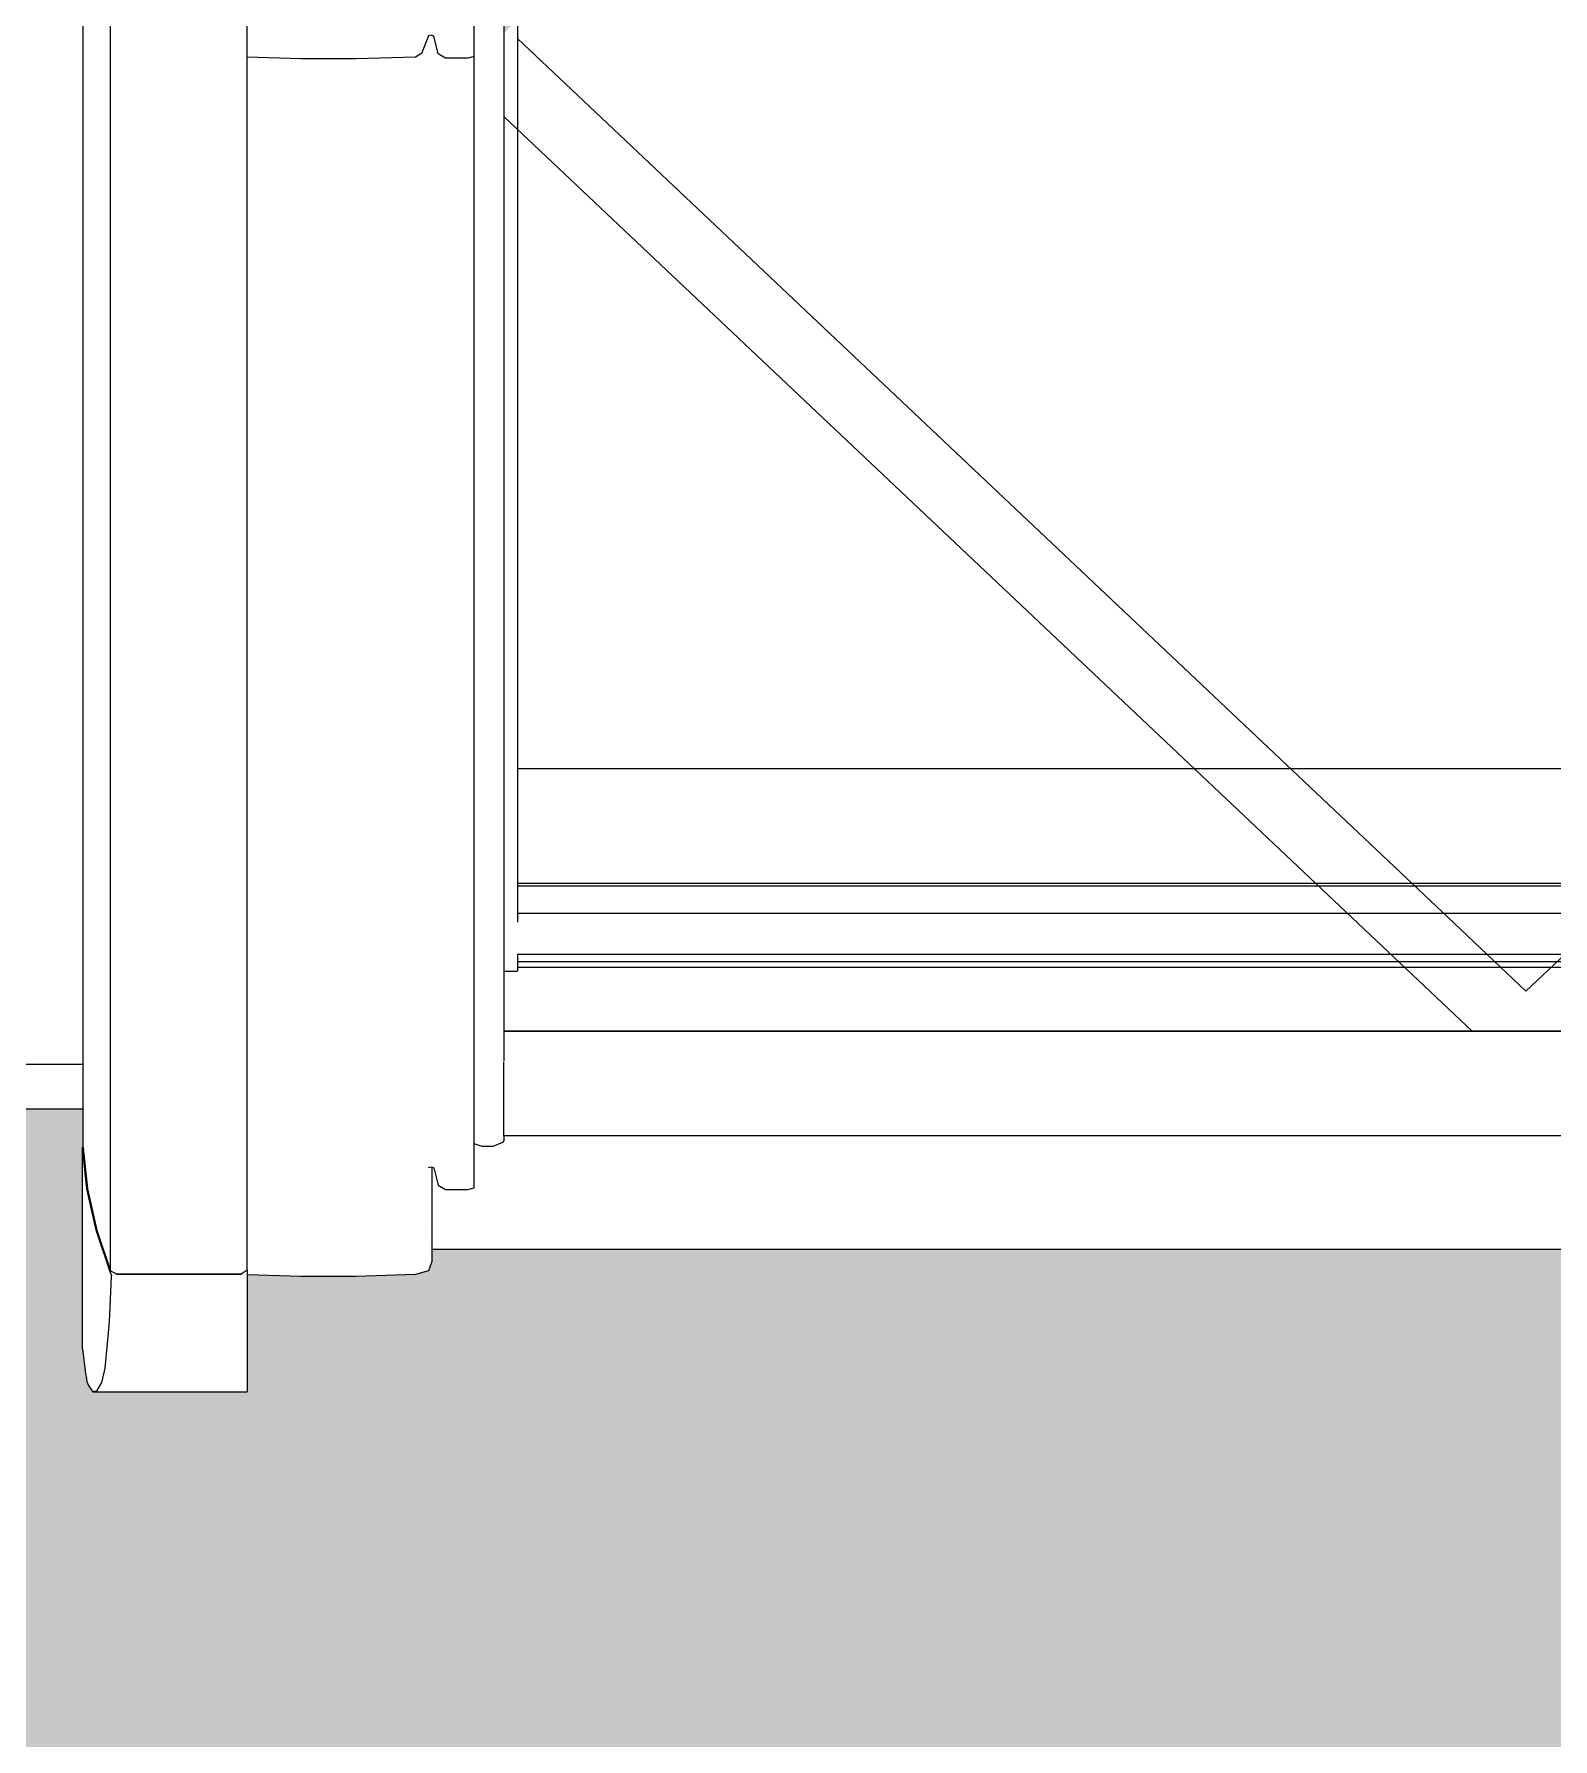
# Model space of a CAD drawing. Header units: metres. Extents: x -208 to 1512, y -277 to 123.
# Drawn here: x 827.184 to 827.632, y -12.988 to -12.486 of the extents above; entities that cross this region are included whole.
import ezdxf

# ---------------------------------------------------------------- set-up
doc = ezdxf.new("R2010")
doc.units = ezdxf.units.M
doc.header["$MEASUREMENT"] = 0
doc.linetypes.add('Wipeout_Contour', pattern=[1, 0, -1])
for name, color, linetype in [('325 Dachfenster', 7, 'Continuous'), ('330 Dachaufbau', 7, 'Continuous'), ('918 Lageplan Beschriftung.x', 7, 'Continuous')]:
    doc.layers.add(name, color=color, linetype=linetype)

# ---------------------------------------------------------------- blocks, each defined once
blk = doc.blocks.new('Dachfläche_65_5', base_point=(831.51728, -10.4))
at = {"layer": '330 Dachaufbau', "linetype": 'Continuous', "lineweight": 0, "true_color": 0x000000}
h = blk.add_hatch(color=18, dxfattribs=at)
h.paths.add_polyline_path([(831.51728, -13.58499), (828.57228, -13.58499), (828.57228, -11.155), (831.51728, -11.155), (831.51728, -10.4), (825.29541, -10.4), (825.31254, -15.07), (826.27442, -15.07), (826.27442, -14.22801), (828.02442, -14.22801), (828.02442, -15.07), (828.70279, -15.07), (828.70279, -14.22801), (830.45279, -14.22801), (830.45279, -15.07), (831.51728, -15.07)])
h.paths.add_polyline_path([(826.32035, -12.8025), (826.32035, -11.20127), (828.02035, -11.20127), (828.02035, -12.8025)], flags=0)
at = {"color": 254, "linetype": 'Wipeout_Contour', "lineweight": 0, "ltscale": 3309.07405}
blk.add_wipeout([(828.02035, -12.72472), (826.32035, -12.72472), (826.32035, -12.7424), (828.02035, -12.7424)], dxfattribs=at).dxf.layer = '330 Dachaufbau'
at = {"color": 254, "linetype": 'Wipeout_Contour', "lineweight": 0, "ltscale": 3309.077542}
blk.add_wipeout([(828.02035, -12.77776), (826.32035, -12.77776), (826.32035, -12.8025), (828.02035, -12.8025)], dxfattribs=at).dxf.layer = '330 Dachaufbau'
at = {"layer": '330 Dachaufbau', "color": 7, "linetype": 'Continuous', "lineweight": 18, "flags": 128}
for points in [[(828.02035, -12.72472), (826.32035, -12.72472)], [(826.32035, -12.8025), (828.02035, -12.8025)]]:
    blk.add_lwpolyline(points, dxfattribs=at)
at = {"color": 254, "linetype": 'Wipeout_Contour', "lineweight": 0, "ltscale": 3309.075686}
blk.add_wipeout([(828.02035, -12.7424), (826.32035, -12.7424), (826.32035, -12.77776), (828.02035, -12.77776)], dxfattribs=at).dxf.layer = '330 Dachaufbau'
blk = doc.blocks.new('VELUX SlopeRoofBundle[46]_5', base_point=(825.25728, 0))
at = {"color": 254, "linetype": 'Wipeout_Contour', "lineweight": 0, "ltscale": 8275.099876}
blk.add_wipeout([(827.16963, -12.24358), (827.16963, -12.77844), (827.18413, -12.77844), (827.18413, -12.16135), (827.17175, -12.16135), (827.17173, -12.20866), (827.17173, -12.22463), (827.17043, -12.23853), (827.16983, -12.24168), (827.16983, -12.2417)], dxfattribs=at).dxf.layer = '325 Dachfenster'
at = {"color": 254, "linetype": 'Wipeout_Contour', "lineweight": 0, "ltscale": 3309.391866}
blk.add_wipeout([(827.24693, -12.4924), (827.26283, -12.49291), (827.26283, -12.30851), (827.24693, -12.30851)], dxfattribs=at).dxf.layer = '325 Dachfenster'
at = {"color": 254, "linetype": 'Wipeout_Contour', "lineweight": 0, "ltscale": 3309.56953}
blk.add_wipeout([(827.30043, -12.30851), (827.29843, -12.30851), (827.29843, -12.49129), (827.30043, -12.48613)], dxfattribs=at).dxf.layer = '325 Dachfenster'
at = {"color": 254, "linetype": 'Wipeout_Contour', "lineweight": 0, "ltscale": 3309.607276}
blk.add_wipeout([(827.30543, -12.30851), (827.30543, -12.49263), (827.31203, -12.49263), (827.31203, -12.30851)], dxfattribs=at).dxf.layer = '325 Dachfenster'
at = {"color": 254, "linetype": 'Wipeout_Contour', "lineweight": 0, "ltscale": 3310.891796}
blk.add_wipeout([(827.32273, -12.77972), (827.92553, -12.77972), (827.92553, -12.77965), (827.32273, -12.77965)], dxfattribs=at).dxf.layer = '325 Dachfenster'
at = {"color": 254, "linetype": 'Wipeout_Contour', "lineweight": 0, "ltscale": 4136.412823}
blk.add_wipeout([(827.19843, -12.81389), (827.19843, -12.8733), (827.1992, -12.87979), (827.19973, -12.88296), (827.19973, -12.82613)], dxfattribs=at).dxf.layer = '325 Dachfenster'
at = {"color": 254, "linetype": 'Wipeout_Contour', "lineweight": 0, "ltscale": 2482.702343}
blk.add_wipeout([(827.30143, -12.84756), (827.30043, -12.85023), (827.30043, -12.85032)], dxfattribs=at).dxf.layer = '325 Dachfenster'
at = {"color": 254, "linetype": 'Wipeout_Contour', "lineweight": 0, "ltscale": 3309.562375}
blk.add_wipeout([(827.29843, -12.30851), (827.29663, -12.30851), (827.29663, -12.49235), (827.29843, -12.49129)], dxfattribs=at).dxf.layer = '325 Dachfenster'
at = {"color": 254, "linetype": 'Wipeout_Contour', "lineweight": 0, "ltscale": 3309.589784}
blk.add_wipeout([(827.30543, -12.30851), (827.30333, -12.30851), (827.30333, -12.49136), (827.30543, -12.49263)], dxfattribs=at).dxf.layer = '325 Dachfenster'
at = {"color": 254, "linetype": 'Wipeout_Contour', "lineweight": 0, "ltscale": 3309.624233}
blk.add_wipeout([(827.31393, -12.30851), (827.31203, -12.30851), (827.31203, -12.49263), (827.31393, -12.49214)], dxfattribs=at).dxf.layer = '325 Dachfenster'
at = {"color": 254, "linetype": 'Wipeout_Contour', "lineweight": 0, "ltscale": 4135.965899}
blk.add_wipeout([(827.18413, -12.77844), (827.18413, -12.78939), (827.19863, -12.78939), (827.19863, -12.78886), (827.19863, -12.77844)], dxfattribs=at).dxf.layer = '325 Dachfenster'
at = {"color": 254, "linetype": 'Wipeout_Contour', "lineweight": 0, "ltscale": 3310.891966}
blk.add_wipeout([(827.32273, -12.77972), (827.32273, -12.78516), (827.92553, -12.78516), (827.92553, -12.77972)], dxfattribs=at).dxf.layer = '325 Dachfenster'
at = {"color": 254, "linetype": 'Wipeout_Contour', "lineweight": 0, "ltscale": 4964.04869}
blk.add_wipeout([(827.20243, -12.8383), (827.19973, -12.82613), (827.19973, -12.88296), (827.20013, -12.88408), (827.20143, -12.88593), (827.20243, -12.88563)], dxfattribs=at).dxf.layer = '325 Dachfenster'
at = {"color": 254, "linetype": 'Wipeout_Contour', "lineweight": 0, "ltscale": 8270.354972}
blk.add_wipeout([(827.18413, -12.77844), (827.19863, -12.77844), (827.19863, -12.24358), (827.19843, -12.2417), (827.19843, -12.24168), (827.19783, -12.23853), (827.19653, -12.22463), (827.19653, -12.20866), (827.19651, -12.16135), (827.18413, -12.16135)], dxfattribs=at).dxf.layer = '325 Dachfenster'
at = {"color": 254, "linetype": 'Wipeout_Contour', "lineweight": 0, "ltscale": 3309.523646}
blk.add_wipeout([(827.29663, -12.30851), (827.27903, -12.30851), (827.27903, -12.49291), (827.29663, -12.49235)], dxfattribs=at).dxf.layer = '325 Dachfenster'
at = {"color": 254, "linetype": 'Wipeout_Contour', "lineweight": 0, "ltscale": 3309.575469}
blk.add_wipeout([(827.30123, -12.30851), (827.30043, -12.30851), (827.30043, -12.48613), (827.30123, -12.48591)], dxfattribs=at).dxf.layer = '325 Dachfenster'
at = {"color": 254, "linetype": 'Wipeout_Contour', "lineweight": 0, "ltscale": 3309.639735}
blk.add_wipeout([(827.31203, -12.82632), (827.31393, -12.82582), (827.31393, -12.49214), (827.31203, -12.49263)], dxfattribs=at).dxf.layer = '325 Dachfenster'
at = {"color": 254, "linetype": 'Wipeout_Contour', "lineweight": 0, "ltscale": 3310.892198}
blk.add_wipeout([(827.32273, -12.78651), (827.92553, -12.78651), (827.92553, -12.78587), (827.32273, -12.78587)], dxfattribs=at).dxf.layer = '325 Dachfenster'
at = {"color": 254, "linetype": 'Wipeout_Contour', "lineweight": 0, "ltscale": 6618.320128}
blk.add_wipeout([(827.20243, -12.8383), (827.20243, -12.88563), (827.20273, -12.88558), (827.20414, -12.88323), (827.2051, -12.87902), (827.20631, -12.8665), (827.20643, -12.8633), (827.20643, -12.85025)], dxfattribs=at).dxf.layer = '325 Dachfenster'
at = {"color": 254, "linetype": 'Wipeout_Contour', "lineweight": 0, "ltscale": 3309.45611}
blk.add_wipeout([(827.27903, -12.30851), (827.26283, -12.30851), (827.26283, -12.49291), (827.27903, -12.49291)], dxfattribs=at).dxf.layer = '325 Dachfenster'
at = {"color": 254, "linetype": 'Wipeout_Contour', "lineweight": 0, "ltscale": 3309.578664}
blk.add_wipeout([(827.30203, -12.30851), (827.30123, -12.30851), (827.30123, -12.48591), (827.30203, -12.4862)], dxfattribs=at).dxf.layer = '325 Dachfenster'
at = {"color": 254, "linetype": 'Wipeout_Contour', "lineweight": 0, "ltscale": 3309.277573}
blk.add_wipeout([(827.20631, -12.8665), (827.2051, -12.87902), (827.24693, -12.87902), (827.24693, -12.8665)], dxfattribs=at).dxf.layer = '325 Dachfenster'
at = {"color": 254, "linetype": 'Wipeout_Contour', "lineweight": 0, "ltscale": 4137.047244}
blk.add_wipeout([(827.20143, -12.88593), (827.24693, -12.88593), (827.24693, -12.88558), (827.20273, -12.88558), (827.20243, -12.88563)], dxfattribs=at).dxf.layer = '325 Dachfenster'
at = {"color": 254, "linetype": 'Wipeout_Contour', "lineweight": 0, "ltscale": 3309.582531}
blk.add_wipeout([(827.30333, -12.30851), (827.30203, -12.30851), (827.30203, -12.4862), (827.30333, -12.49136)], dxfattribs=at).dxf.layer = '325 Dachfenster'
at = {"color": 254, "linetype": 'Wipeout_Contour', "lineweight": 0, "ltscale": 3309.407643}
blk.add_wipeout([(827.24693, -12.4924), (827.24693, -12.82612), (827.26283, -12.82663), (827.26283, -12.49291)], dxfattribs=at).dxf.layer = '325 Dachfenster'
at = {"color": 254, "linetype": 'Wipeout_Contour', "lineweight": 0, "ltscale": 3309.270838}
blk.add_wipeout([(827.20273, -12.88558), (827.24693, -12.88558), (827.24693, -12.88323), (827.20414, -12.88323)], dxfattribs=at).dxf.layer = '325 Dachfenster'
at = {"layer": '325 Dachfenster', "linetype": 'Continuous', "lineweight": 0, "flags": 128}
blk.add_lwpolyline([(827.20143, -12.88593), (827.24693, -12.88593)], dxfattribs=at)
at = {"color": 254, "linetype": 'Wipeout_Contour', "lineweight": 0, "ltscale": 3309.585566}
blk.add_wipeout([(827.29843, -12.82501), (827.30043, -12.81985), (827.30043, -12.48613), (827.29843, -12.49129)], dxfattribs=at).dxf.layer = '325 Dachfenster'
at = {"color": 254, "linetype": 'Wipeout_Contour', "lineweight": 0, "ltscale": 3309.282341}
blk.add_wipeout([(827.2051, -12.87902), (827.20414, -12.88323), (827.24693, -12.88323), (827.24693, -12.87902)], dxfattribs=at).dxf.layer = '325 Dachfenster'
at = {"color": 254, "linetype": 'Wipeout_Contour', "lineweight": 0, "ltscale": 3309.57817}
blk.add_wipeout([(827.29663, -12.82607), (827.29843, -12.82501), (827.29843, -12.49129), (827.29663, -12.49235)], dxfattribs=at).dxf.layer = '325 Dachfenster'
at = {"color": 254, "linetype": 'Wipeout_Contour', "lineweight": 0, "ltscale": 4965.156519}
blk.add_wipeout([(827.30123, -12.48591), (827.30043, -12.48613), (827.30043, -12.81985), (827.30053, -12.81982), (827.30053, -12.81978), (827.30123, -12.8196)], dxfattribs=at).dxf.layer = '325 Dachfenster'
at = {"color": 254, "linetype": 'Wipeout_Contour', "lineweight": 0, "ltscale": 3309.539426}
blk.add_wipeout([(827.27903, -12.82663), (827.29663, -12.82607), (827.29663, -12.49235), (827.27903, -12.49291)], dxfattribs=at).dxf.layer = '325 Dachfenster'
at = {"layer": '325 Dachfenster', "linetype": 'Continuous', "lineweight": 0, "flags": 128}
blk.add_lwpolyline([(827.29843, -12.49129), (827.29663, -12.49235)], dxfattribs=at)
at = {"color": 254, "linetype": 'Wipeout_Contour', "lineweight": 0, "ltscale": 3309.594211}
blk.add_wipeout([(827.30123, -12.48591), (827.30123, -12.8196), (827.30203, -12.81988), (827.30203, -12.4862)], dxfattribs=at).dxf.layer = '325 Dachfenster'
at = {"color": 254, "linetype": 'Wipeout_Contour', "lineweight": 0, "ltscale": 3309.471855}
blk.add_wipeout([(827.26283, -12.49291), (827.26283, -12.82663), (827.27903, -12.82663), (827.27903, -12.49291)], dxfattribs=at).dxf.layer = '325 Dachfenster'
at = {"color": 254, "linetype": 'Wipeout_Contour', "lineweight": 0, "ltscale": 3309.598609}
blk.add_wipeout([(827.30203, -12.4862), (827.30203, -12.81988), (827.30333, -12.82504), (827.30333, -12.49136)], dxfattribs=at).dxf.layer = '325 Dachfenster'
at = {"color": 254, "linetype": 'Wipeout_Contour', "lineweight": 0, "ltscale": 3309.418614}
blk.add_wipeout([(827.24693, -12.82612), (827.24693, -12.85143), (827.26283, -12.85195), (827.26283, -12.82663)], dxfattribs=at).dxf.layer = '325 Dachfenster'
at = {"layer": '325 Dachfenster', "linetype": 'Continuous', "lineweight": 0, "flags": 128}
for points in [[(827.30043, -12.48613), (827.29843, -12.49129)], [(827.30123, -12.48591), (827.30043, -12.48613)], [(827.30203, -12.4862), (827.30123, -12.48591)]]:
    blk.add_lwpolyline(points, dxfattribs=at)
at = {"color": 254, "linetype": 'Wipeout_Contour', "lineweight": 0, "ltscale": 3309.605618}
blk.add_wipeout([(827.30333, -12.82504), (827.30543, -12.82632), (827.30543, -12.49263), (827.30333, -12.49136)], dxfattribs=at).dxf.layer = '325 Dachfenster'
at = {"color": 254, "linetype": 'Wipeout_Contour', "lineweight": 0, "ltscale": 11585.478773}
blk.add_wipeout([(827.19843, -12.81389), (827.19973, -12.82613), (827.20243, -12.8383), (827.20643, -12.85025), (827.20685, -12.85136), (827.24693, -12.85136), (827.24693, -12.84996), (827.24523, -12.85121), (827.20843, -12.85121), (827.20663, -12.85025), (827.20263, -12.8383), (827.19993, -12.82613), (827.19863, -12.81389), (827.19863, -12.81374)], dxfattribs=at).dxf.layer = '325 Dachfenster'
at = {"color": 254, "linetype": 'Wipeout_Contour', "lineweight": 0, "ltscale": 3309.482846}
blk.add_wipeout([(827.26283, -12.85195), (827.27903, -12.85195), (827.27903, -12.82663), (827.26283, -12.82663)], dxfattribs=at).dxf.layer = '325 Dachfenster'
at = {"color": 254, "linetype": 'Wipeout_Contour', "lineweight": 0, "ltscale": 4136.046985}
blk.add_wipeout([(827.19993, -12.25484), (827.19993, -12.82613), (827.20263, -12.8383), (827.20263, -12.26671), (827.20243, -12.26611)], dxfattribs=at).dxf.layer = '325 Dachfenster'
at = {"color": 254, "linetype": 'Wipeout_Contour', "lineweight": 0, "ltscale": 3309.623088}
blk.add_wipeout([(827.30543, -12.82632), (827.31203, -12.82632), (827.31203, -12.49263), (827.30543, -12.49263)], dxfattribs=at).dxf.layer = '325 Dachfenster'
at = {"color": 254, "linetype": 'Wipeout_Contour', "lineweight": 0, "ltscale": 3309.550394}
blk.add_wipeout([(827.29663, -12.82607), (827.27903, -12.82663), (827.27903, -12.85195), (827.29663, -12.85138)], dxfattribs=at).dxf.layer = '325 Dachfenster'
at = {"color": 254, "linetype": 'Wipeout_Contour', "lineweight": 0, "ltscale": 4137.099765}
blk.add_wipeout([(827.20631, -12.8665), (827.24693, -12.8665), (827.24693, -12.85178), (827.20694, -12.85178), (827.20643, -12.8633)], dxfattribs=at).dxf.layer = '325 Dachfenster'
at = {"layer": '325 Dachfenster', "linetype": 'Continuous', "lineweight": 0, "flags": 128}
for points in [[(827.30333, -12.49136), (827.30203, -12.4862)], [(827.30543, -12.49263), (827.30333, -12.49136)]]:
    blk.add_lwpolyline(points, dxfattribs=at)
at = {"color": 254, "linetype": 'Wipeout_Contour', "lineweight": 0, "ltscale": 4136.115115}
blk.add_wipeout([(827.19973, -12.25394), (827.19863, -12.24358), (827.19863, -12.81389), (827.19993, -12.82613), (827.19993, -12.25484)], dxfattribs=at).dxf.layer = '325 Dachfenster'
at = {"color": 254, "linetype": 'Wipeout_Contour', "lineweight": 0, "ltscale": 2482.700198}
blk.add_wipeout([(827.30043, -12.85032), (827.29663, -12.82607), (827.29663, -12.85138)], dxfattribs=at).dxf.layer = '325 Dachfenster'
at = {"color": 254, "linetype": 'Wipeout_Contour', "lineweight": 0, "ltscale": 3309.380859}
blk.add_wipeout([(827.20643, -12.85025), (827.20643, -12.8633), (827.20694, -12.85178), (827.20685, -12.85136)], dxfattribs=at).dxf.layer = '325 Dachfenster'
at = {"layer": '325 Dachfenster', "linetype": 'Continuous', "lineweight": 0, "flags": 128}
for points in [[(827.19863, -12.81389), (827.19863, -12.24358)], [(827.19863, -12.78939), (827.18413, -12.78939), (827.16963, -12.78939)], [(827.19843, -12.81389), (827.19863, -12.81374)], [(827.19843, -12.8733), (827.19843, -12.81389)]]:
    blk.add_lwpolyline(points, dxfattribs=at)
at = {"color": 254, "linetype": 'Wipeout_Contour', "lineweight": 0, "ltscale": 3309.269742}
blk.add_wipeout([(827.29843, -12.82501), (827.30043, -12.85023), (827.30143, -12.84756), (827.30043, -12.81992)], dxfattribs=at).dxf.layer = '325 Dachfenster'
at = {"color": 254, "linetype": 'Wipeout_Contour', "lineweight": 0, "ltscale": 3309.305453}
blk.add_wipeout([(827.20685, -12.85136), (827.20694, -12.85178), (827.24693, -12.85178), (827.24693, -12.85136)], dxfattribs=at).dxf.layer = '325 Dachfenster'
at = {"color": 254, "linetype": 'Wipeout_Contour', "lineweight": 0, "ltscale": 4136.041218}
blk.add_wipeout([(827.20263, -12.26671), (827.20263, -12.8383), (827.20663, -12.85025), (827.20663, -12.27859), (827.20643, -12.27806)], dxfattribs=at).dxf.layer = '325 Dachfenster'
at = {"color": 254, "linetype": 'Wipeout_Contour', "lineweight": 0, "ltscale": 2482.21375}
blk.add_wipeout([(827.29663, -12.82607), (827.30043, -12.85032), (827.29843, -12.82501)], dxfattribs=at).dxf.layer = '325 Dachfenster'
at = {"color": 254, "linetype": 'Wipeout_Contour', "lineweight": 0, "ltscale": 4964.469345}
blk.add_wipeout([(827.20663, -12.85025), (827.20843, -12.85121), (827.20843, -12.27933), (827.20697, -12.27933), (827.20688, -12.27924), (827.20663, -12.27859)], dxfattribs=at).dxf.layer = '325 Dachfenster'
at = {"color": 254, "linetype": 'Wipeout_Contour', "lineweight": 0, "ltscale": 5792.236266}
blk.add_wipeout([(827.30043, -12.81992), (827.30143, -12.84756), (827.30143, -12.81967), (827.30123, -12.8196), (827.30053, -12.81978), (827.30053, -12.81982), (827.30046, -12.81984)], dxfattribs=at).dxf.layer = '325 Dachfenster'
at = {"layer": '325 Dachfenster', "linetype": 'Continuous', "lineweight": 0, "flags": 128}
blk.add_lwpolyline([(827.30143, -12.84756), (827.30043, -12.85032)], dxfattribs=at)
at = {"color": 254, "linetype": 'Wipeout_Contour', "lineweight": 0, "ltscale": 3309.289847}
blk.add_wipeout([(827.24523, -12.27933), (827.20843, -12.27933), (827.20843, -12.85121), (827.24523, -12.85121)], dxfattribs=at).dxf.layer = '325 Dachfenster'
at = {"color": 254, "linetype": 'Wipeout_Contour', "lineweight": 0, "ltscale": 3308.610549}
blk.add_wipeout([(827.29843, -12.82501), (827.30043, -12.81992), (827.30046, -12.81984), (827.30043, -12.81985)], dxfattribs=at).dxf.layer = '325 Dachfenster'
at = {"color": 254, "linetype": 'Wipeout_Contour', "lineweight": 0, "ltscale": 3310.895404}
blk.add_wipeout([(827.94683, -12.83197), (827.30143, -12.83197), (827.30143, -12.84392), (827.94683, -12.84392)], dxfattribs=at).dxf.layer = '325 Dachfenster'
at = {"layer": '325 Dachfenster', "linetype": 'Continuous', "lineweight": 0, "flags": 128}
for points in [[(827.20663, -12.85025), (827.20663, -12.27859)], [(827.20685, -12.85136), (827.20643, -12.85025), (827.20243, -12.8383), (827.19973, -12.82613), (827.19843, -12.81389)], [(827.19863, -12.81389), (827.19993, -12.82613), (827.20263, -12.8383), (827.20663, -12.85025)], [(827.19843, -12.8733), (827.1992, -12.87979), (827.19973, -12.88296), (827.20013, -12.88408), (827.20143, -12.88593), (827.20243, -12.88563), (827.20273, -12.88558), (827.20414, -12.88323), (827.2051, -12.87902), (827.20631, -12.8665), (827.20643, -12.8633), (827.20694, -12.85178)], [(827.20663, -12.85025), (827.20843, -12.85121)], [(827.20685, -12.85136), (827.20694, -12.85178)]]:
    blk.add_lwpolyline(points, dxfattribs=at)
at = {"color": 254, "linetype": 'Wipeout_Contour', "lineweight": 0, "ltscale": 3309.366788}
blk.add_wipeout([(827.24523, -12.27933), (827.24523, -12.85121), (827.24693, -12.84996), (827.24693, -12.27933)], dxfattribs=at).dxf.layer = '325 Dachfenster'
at = {"color": 254, "linetype": 'Wipeout_Contour', "lineweight": 0, "ltscale": 13243.565807}
blk.add_wipeout([(827.30143, -12.81967), (827.30143, -12.83197), (827.94683, -12.83197), (827.94683, -12.81967), (827.94623, -12.81988), (827.94493, -12.82504), (827.94283, -12.82632), (827.93623, -12.82632), (827.93433, -12.82582), (827.93433, -12.81741), (827.31393, -12.81741), (827.31393, -12.82582), (827.31203, -12.82632), (827.30543, -12.82632), (827.30333, -12.82504), (827.30203, -12.81988)], dxfattribs=at).dxf.layer = '325 Dachfenster'
at = {"color": 254, "linetype": 'Wipeout_Contour', "lineweight": 0, "ltscale": 3310.895776}
blk.add_wipeout([(827.30143, -12.84399), (827.94683, -12.84399), (827.94683, -12.84392), (827.30143, -12.84392)], dxfattribs=at).dxf.layer = '325 Dachfenster'
at = {"layer": '325 Dachfenster', "linetype": 'Continuous', "lineweight": 0, "flags": 128}
for points in [[(827.24693, -12.84996), (827.24693, -12.27933)], [(827.29663, -12.49235), (827.27903, -12.49291), (827.26283, -12.49291), (827.24693, -12.4924)], [(827.30046, -12.81984), (827.30043, -12.81992)], [(827.30053, -12.81978), (827.30123, -12.8196)], [(827.30053, -12.81982), (827.30053, -12.81978)], [(827.30123, -12.8196), (827.30203, -12.81988)], [(827.30143, -12.81967), (827.30143, -12.84756)], [(827.30203, -12.81988), (827.30333, -12.82504)], [(827.30333, -12.82504), (827.30543, -12.82632)], [(827.30543, -12.82632), (827.31203, -12.82632), (827.31393, -12.82582)], [(827.94683, -12.84399), (827.30143, -12.84399)], [(827.20843, -12.85121), (827.24523, -12.85121)], [(827.24523, -12.85121), (827.24693, -12.84996)], [(827.24693, -12.84996), (827.24693, -12.85136)], [(827.30043, -12.85032), (827.29663, -12.85138), (827.27903, -12.85195), (827.26283, -12.85195), (827.24693, -12.85143)], [(827.24693, -12.85136), (827.24693, -12.85178)], [(827.24693, -12.85178), (827.24693, -12.8665), (827.24693, -12.87902), (827.24693, -12.88323), (827.24693, -12.88558), (827.24693, -12.88593)]]:
    blk.add_lwpolyline(points, dxfattribs=at)
at = {"color": 254, "linetype": 'Wipeout_Contour', "lineweight": 0, "ltscale": 11588.10238}
blk.add_wipeout([(827.31393, -12.81741), (827.93433, -12.81741), (827.93433, -12.81284), (827.93193, -12.81366), (827.92883, -12.81359), (827.92603, -12.81246), (827.92553, -12.81161), (827.92553, -12.81048), (827.32273, -12.81048), (827.32273, -12.81161), (827.32223, -12.81246), (827.31943, -12.81359), (827.31633, -12.81366), (827.31393, -12.81284)], dxfattribs=at).dxf.layer = '325 Dachfenster'
at = {"color": 254, "linetype": 'Wipeout_Contour', "lineweight": 0, "ltscale": 3309.642592}
blk.add_wipeout([(827.31393, -12.81284), (827.31633, -12.81366), (827.31633, -12.30851), (827.31393, -12.30851)], dxfattribs=at).dxf.layer = '325 Dachfenster'
at = {"color": 254, "linetype": 'Wipeout_Contour', "lineweight": 0, "ltscale": 3310.893693}
blk.add_wipeout([(827.32263, -12.81026), (827.32263, -12.81048), (827.92563, -12.81048), (827.92563, -12.81026)], dxfattribs=at).dxf.layer = '325 Dachfenster'
at = {"color": 254, "linetype": 'Wipeout_Contour', "lineweight": 0, "ltscale": 3310.893359}
blk.add_wipeout([(827.32263, -12.81026), (827.92563, -12.81026), (827.92563, -12.79966), (827.32263, -12.79966)], dxfattribs=at).dxf.layer = '325 Dachfenster'
at = {"color": 254, "linetype": 'Wipeout_Contour', "lineweight": 0, "ltscale": 3310.892897}
blk.add_wipeout([(827.32263, -12.79534), (827.32263, -12.79966), (827.92563, -12.79966), (827.92563, -12.79534)], dxfattribs=at).dxf.layer = '325 Dachfenster'
at = {"color": 254, "linetype": 'Wipeout_Contour', "lineweight": 0, "ltscale": 3310.892609}
blk.add_wipeout([(827.32263, -12.79534), (827.92563, -12.79534), (827.92563, -12.79032), (827.32263, -12.79032)], dxfattribs=at).dxf.layer = '325 Dachfenster'
at = {"color": 254, "linetype": 'Wipeout_Contour', "lineweight": 0, "ltscale": 6621.78299}
blk.add_wipeout([(827.32263, -12.78948), (827.92563, -12.78948), (827.92563, -12.78862), (827.92553, -12.78835), (827.92553, -12.78757), (827.32273, -12.78757), (827.32273, -12.78835), (827.32263, -12.78862)], dxfattribs=at).dxf.layer = '325 Dachfenster'
at = {"color": 254, "linetype": 'Wipeout_Contour', "lineweight": 0, "ltscale": 3310.89225}
blk.add_wipeout([(827.32273, -12.78757), (827.92553, -12.78757), (827.92553, -12.78651), (827.32273, -12.78651)], dxfattribs=at).dxf.layer = '325 Dachfenster'
at = {"color": 254, "linetype": 'Wipeout_Contour', "lineweight": 0, "ltscale": 3310.892156}
blk.add_wipeout([(827.32273, -12.78587), (827.92553, -12.78587), (827.92553, -12.78516), (827.32273, -12.78516)], dxfattribs=at).dxf.layer = '325 Dachfenster'
at = {"color": 254, "linetype": 'Wipeout_Contour', "lineweight": 0, "ltscale": 3310.892427}
blk.add_wipeout([(827.32263, -12.78948), (827.32263, -12.79032), (827.92563, -12.79032), (827.92563, -12.78948)], dxfattribs=at).dxf.layer = '325 Dachfenster'
at = {"color": 254, "linetype": 'Wipeout_Contour', "lineweight": 0, "ltscale": 3309.665448}
blk.add_wipeout([(827.31943, -12.30851), (827.31943, -12.81359), (827.32223, -12.81246), (827.32223, -12.30851)], dxfattribs=at).dxf.layer = '325 Dachfenster'
at = {"color": 254, "linetype": 'Wipeout_Contour', "lineweight": 0, "ltscale": 3309.653701}
blk.add_wipeout([(827.31633, -12.30851), (827.31633, -12.81366), (827.31943, -12.81359), (827.31943, -12.30851)], dxfattribs=at).dxf.layer = '325 Dachfenster'
at = {"color": 254, "linetype": 'Wipeout_Contour', "lineweight": 0, "ltscale": 6617.788895}
blk.add_wipeout([(827.32223, -12.30851), (827.32223, -12.81246), (827.32273, -12.81161), (827.32273, -12.81048), (827.32263, -12.81048), (827.32263, -12.78862), (827.32273, -12.78835), (827.32273, -12.30851)], dxfattribs=at).dxf.layer = '325 Dachfenster'
at = {"layer": '325 Dachfenster', "linetype": 'Continuous', "lineweight": 0, "flags": 128}
for points in [[(827.31393, -12.82582), (827.31393, -12.49214), (827.31393, -12.30851)], [(827.31393, -12.49214), (827.31203, -12.49263), (827.30543, -12.49263)], [(827.32263, -12.81026), (827.32263, -12.79966), (827.32263, -12.79534), (827.32263, -12.79032), (827.32263, -12.78948), (827.32263, -12.78862)], [(827.31633, -12.81366), (827.31393, -12.81284)], [(827.31943, -12.81359), (827.31633, -12.81366)], [(827.32223, -12.81246), (827.31943, -12.81359)], [(827.32273, -12.81161), (827.32223, -12.81246)], [(827.32263, -12.81048), (827.32263, -12.81026)], [(827.92563, -12.81048), (827.32263, -12.81048)], [(827.32273, -12.81161), (827.32273, -12.81048)]]:
    blk.add_lwpolyline(points, dxfattribs=at)
at = {"color": 254, "linetype": 'Wipeout_Contour', "lineweight": 0, "ltscale": 6621.745839}
blk.add_wipeout([(827.32273, -12.48525), (827.32273, -12.50999), (827.60826, -12.77965), (827.64001, -12.77965), (827.92553, -12.50999), (827.92553, -12.48525), (827.73839, -12.30851), (827.50987, -12.30851)], dxfattribs=at).dxf.layer = '325 Dachfenster'
at = {"layer": '325 Dachfenster', "linetype": 'Continuous', "lineweight": 0, "flags": 128}
blk.add_lwpolyline([(827.62413, -12.76777), (827.63559, -12.75695), (827.64532, -12.74776), (827.92157, -12.48686)], dxfattribs=at)
at = {"color": 254, "linetype": 'Wipeout_Contour', "lineweight": 0, "ltscale": 2483.053627}
blk.add_wipeout([(827.32273, -12.50999), (827.32273, -12.77965), (827.60826, -12.77965)], dxfattribs=at).dxf.layer = '325 Dachfenster'
at = {"layer": '325 Dachfenster', "linetype": 'Continuous', "lineweight": 0, "flags": 128}
for points in [[(827.32273, -12.78835), (827.32273, -12.30851)], [(827.32683, -12.74747), (827.32683, -12.30851)], [(827.62413, -12.76777), (827.61268, -12.75695), (827.60294, -12.74776), (827.3267, -12.48686)], [(827.60826, -12.77965), (827.32273, -12.50999)], [(827.92143, -12.70229), (827.32683, -12.70229)], [(827.92143, -12.73602), (827.32683, -12.73602)], [(827.92143, -12.7368), (827.32683, -12.7368)], [(827.92143, -12.74493), (827.32683, -12.74493)], [(827.92157, -12.75695), (827.3267, -12.75695)], [(827.32683, -12.76169), (827.32683, -12.75695)], [(827.92143, -12.75914), (827.32683, -12.75914)], [(827.32273, -12.7619), (827.32663, -12.7619)], [(827.32663, -12.7619), (827.32683, -12.76169)], [(827.92143, -12.76084), (827.32683, -12.76084)], [(827.92553, -12.77965), (827.32273, -12.77965)], [(827.92553, -12.77972), (827.32273, -12.77972)]]:
    blk.add_lwpolyline(points, dxfattribs=at)
blk = doc.blocks.new('Dachfläche_77_5', base_point=(828.07413, -12.8025))
at = {"layer": '325 Dachfenster', "color": 7, "linetype": 'Continuous', "lineweight": 13, "true_color": 0xf4f4f4, "flags": 128}
for points in [[(827.92143, -12.63823), (827.32683, -12.63823)], [(827.32683, -12.68256), (827.92143, -12.68256)]]:
    blk.add_lwpolyline(points, dxfattribs=at)
at = {"layer": '325 Dachfenster', "linetype": 'Continuous', "lineweight": 0}
blk.add_blockref('VELUX SlopeRoofBundle[46]_5', (825.25728, 0), dxfattribs=at)

msp = doc.modelspace()

# ---------------------------------------------------------------- hatches: boundary and pattern name
at = {"layer": '918 Lageplan Beschriftung.x', "linetype": 'Continuous', "lineweight": 0, "true_color": 0x3f0000}
msp.add_hatch(color=18, dxfattribs=at).paths.add_polyline_path([(825.31254, -15.07), (830.63228, -15.07), (830.63228, -15.97), (838.86228, -15.97), (838.86228, -15.07), (844.19207, -15.07), (844.24254, 0.07), (838.34728, 0.07), (838.34728, 0.8), (831.14728, 0.8), (831.14728, 0.07), (825.25702, 0.07)])

# ---------------------------------------------------------------- next in the draw order: block references
at = {"layer": '330 Dachaufbau', "color": 7, "linetype": 'Continuous', "lineweight": 18}
msp.add_blockref('Dachfläche_65_5', (831.51728, -10.4), dxfattribs=at)

# ---------------------------------------------------------------- next in the draw order: block references
at = {"layer": '325 Dachfenster', "color": 7, "linetype": 'Continuous', "lineweight": 13, "true_color": 0xf4f4f4}
msp.add_blockref('Dachfläche_77_5', (828.07413, -12.8025), dxfattribs=at)

doc.saveas('drawing.dxf')
